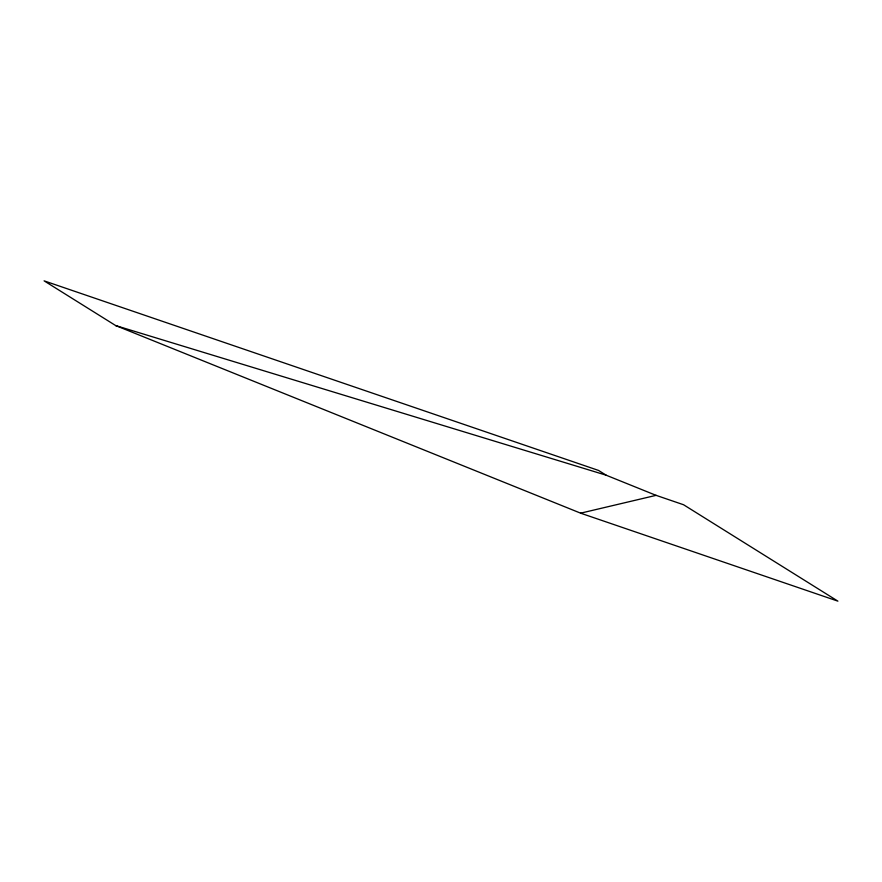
<?xml version="1.0" encoding="UTF-8"?>
<svg xmlns="http://www.w3.org/2000/svg" width="882" height="882" viewBox="0 0 882 882"><rect width="100%" height="100%" fill="white"/><g stroke="black" fill="none" stroke-linecap="round" stroke-linejoin="round"><path stroke-width="1.32" d="M580.61 513.17L656.076 495.353L606.022 475.155L115.718 325.59M655.855 495.265L683.572 504.747L837.9 601.149L580.786 513.236M115.884 325.645L580.565 513.137M606.243 475.244L598.525 470.426L44.1 280.851L115.663 325.557"/></g></svg>
